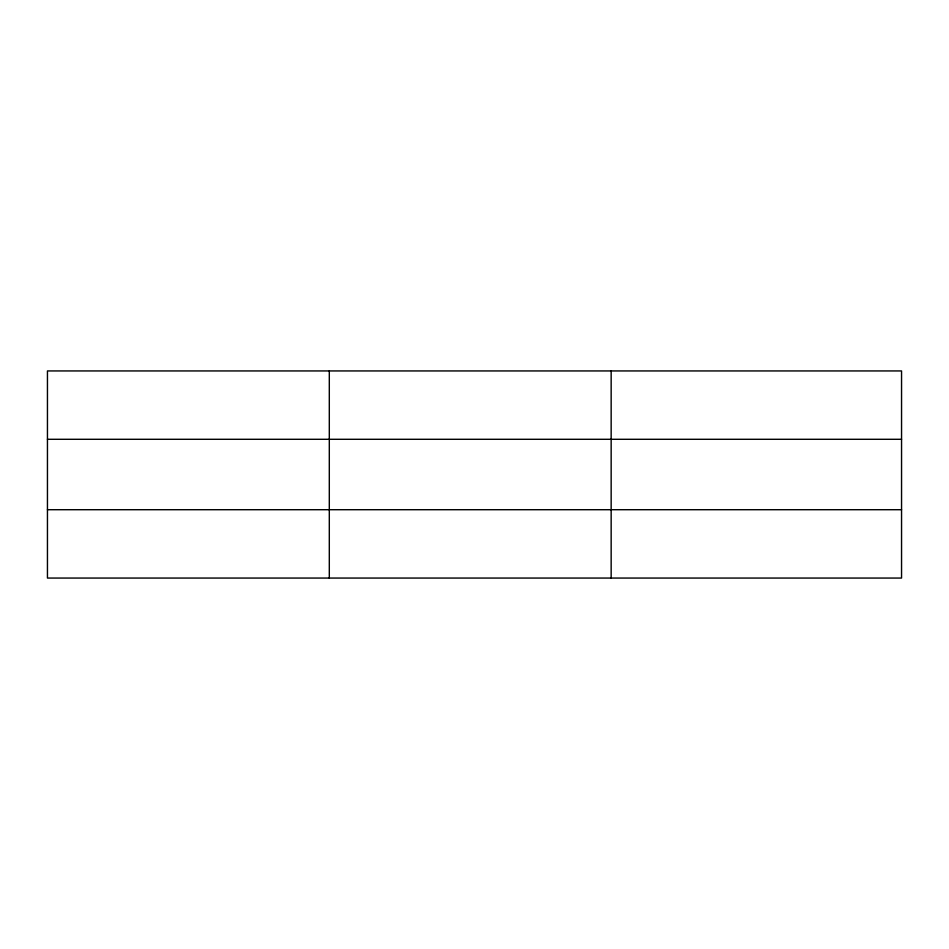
<?xml version="1.0" encoding="UTF-8"?>
<svg xmlns="http://www.w3.org/2000/svg" width="949" height="949" viewBox="0 0 949 949"><rect width="100%" height="100%" fill="white"/><g stroke="black" fill="none" stroke-linecap="round" stroke-linejoin="round"><path stroke-width="1.42" d="M329.303 578.06L329.303 370.94M611.156 578.06L611.156 370.94M901.55 439.292L901.55 370.94L47.45 370.94L47.45 578.06L901.55 578.06L901.55 439.292L47.45 439.292M47.45 509.708L901.55 509.708"/></g></svg>
